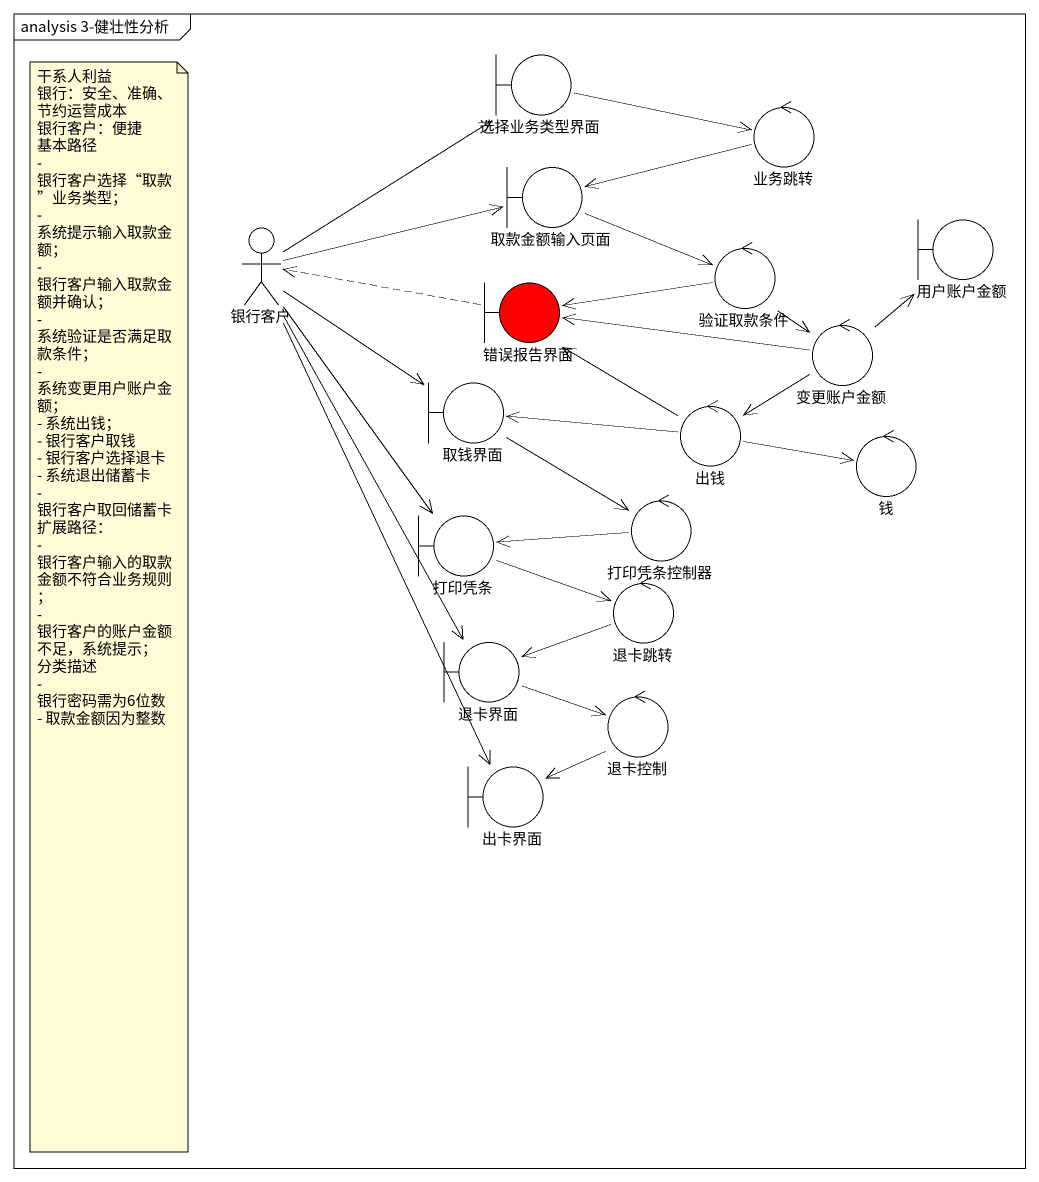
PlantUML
@startuml
mainframe analysis 3-健壮性分析
boundary 选择业务类型界面
control 业务跳转
boundary 取款金额输入页面
actor 银行客户
control 验证取款条件
boundary 用户账户金额
boundary 错误报告界面 #FF0000
control 变更账户金额
boundary 取钱界面
control 出钱
control 钱
boundary 打印凭条
control 打印凭条控制器
control 退卡跳转
boundary 退卡界面
control 退卡控制
boundary 出卡界面
选择业务类型界面 -right-> 业务跳转
业务跳转 -left-> 取款金额输入页面
取款金额输入页面 -right-> 验证取款条件
银行客户 -up-> 选择业务类型界面
银行客户 -right-> 取款金额输入页面
银行客户 --> 取钱界面
银行客户 --> 打印凭条
银行客户 --> 退卡界面
银行客户 --> 出卡界面
验证取款条件 -left-> 错误报告界面
验证取款条件 --> 变更账户金额
错误报告界面 .left.> 银行客户
变更账户金额 -up-> 用户账户金额
变更账户金额 -left-> 错误报告界面
变更账户金额 --> 出钱
取钱界面 -right-> 打印凭条控制器
出钱 -up-> 错误报告界面
出钱 -left-> 取钱界面
出钱 -right-> 钱
打印凭条 -right-> 退卡跳转
打印凭条控制器 -left-> 打印凭条
退卡跳转 -left-> 退卡界面
退卡界面 -right-> 退卡控制
退卡控制 --> 出卡界面
note as N1
  干系人利益
  银行：安全、准确、节约运营成本
  银行客户：便捷
  基本路径
  - 银行客户选择“取款”业务类型；
  - 系统提示输入取款金额；
  - 银行客户输入取款金额并确认；
  - 系统验证是否满足取款条件；
  - 系统变更用户账户金额；
  - 系统出钱；
  - 银行客户取钱
  - 银行客户选择退卡
  - 系统退出储蓄卡
  - 银行客户取回储蓄卡
  扩展路径：
  - 银行客户输入的取款金额不符合业务规则；
  - 银行客户的账户金额不足，系统提示；
  分类描述
  - 银行密码需为6位数
  - 取款金额因为整数
end note
@enduml
